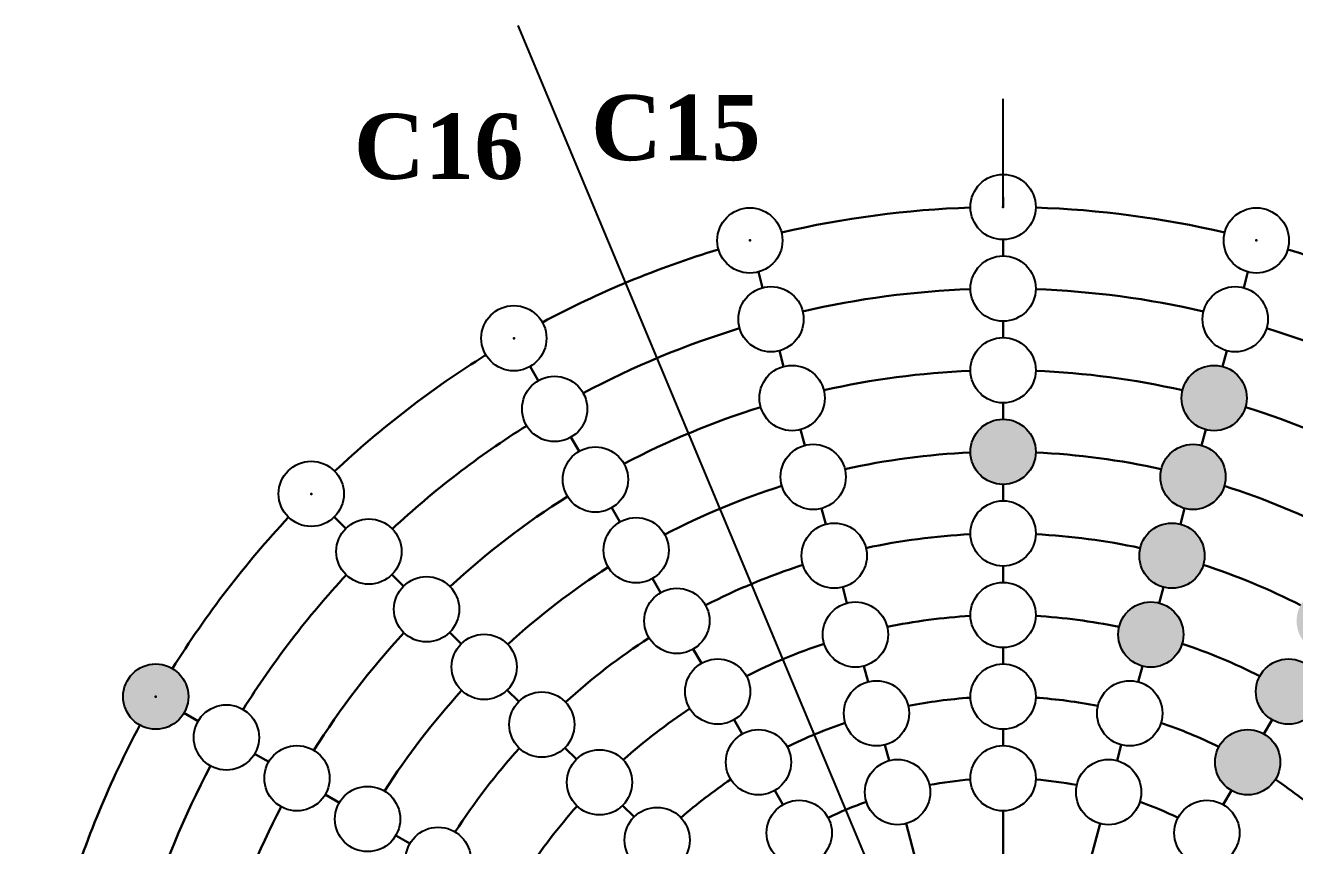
# Model space of a CAD drawing. Header units: inches. Extents: x 53 to 275, y 28 to 179.
# Drawn here: x 240.4 to 259.86, y 165.26 to 177.82 of the extents above; entities that cross this region are included whole.
import ezdxf

# ---------------------------------------------------------------- set-up
doc = ezdxf.new("R2010")
doc.units = ezdxf.units.IN
doc.header["$MEASUREMENT"] = 0

msp = doc.modelspace()

# ---------------------------------------------------------------- hatches: boundary and pattern name
h = msp.add_hatch(color=4)
h.set_gradient(color1=(242, 238, 13), color2=(243, 240, 32), one_color=1, tint=0.54)
h.paths.add_polyline_path([(255.886, 171.289, 1), (254.886, 171.289, 1)])
h.paths.add_polyline_path([(259.122, 172.113, 1), (258.122, 172.113, 1)])
h.paths.add_polyline_path([(263.386, 173.029, 1), (262.386, 173.029, 1)])
h.paths.add_polyline_path([(258.151, 168.49, 1), (257.151, 168.49, 1)])
h.paths.add_polyline_path([(259.636, 166.534, 1), (258.636, 166.534, 1)])
h.paths.add_polyline_path([(262.761, 171.946, 1), (261.761, 171.946, 1)])
h.paths.add_polyline_path([(262.136, 170.864, 1), (261.136, 170.864, 1)])
h.paths.add_polyline_path([(261.511, 169.781, 1), (260.511, 169.781, 1)])
h.paths.add_polyline_path([(260.886, 168.699, 1), (259.886, 168.699, 1)])
h.paths.add_polyline_path([(260.261, 167.616, 1), (259.261, 167.616, 1)])
h.paths.add_polyline_path([(258.475, 169.698, 1), (257.475, 169.698, 1)])
h.paths.add_polyline_path([(258.798, 170.905, 1), (257.798, 170.905, 1)])
h = msp.add_hatch(color=256)
h.set_gradient(color1=(214, 0, 214), color2=(250, 0, 250), one_color=1, tint=0.49)
h.paths.add_polyline_path([(255.886, 171.289, 1), (254.886, 171.289, 1)])
h.paths.add_polyline_path([(263.386, 173.029, 1), (262.386, 173.029, 1)])
h.paths.add_polyline_path([(266.493, 170.645, 1), (265.493, 170.645, 1)])
h.paths.add_polyline_path([(268.877, 167.539, 1), (267.877, 167.539, 1)])
h.paths.add_polyline_path([(262.761, 171.946, 1), (261.761, 171.946, 1)])
h.paths.add_polyline_path([(265.609, 169.761, 1), (264.609, 169.761, 1)])
h.paths.add_polyline_path([(267.794, 166.914, 1), (266.794, 166.914, 1)])
h.paths.add_polyline_path([(259.122, 172.113, 1), (258.122, 172.113, 1)])
h.paths.add_polyline_path([(262.136, 170.864, 1), (261.136, 170.864, 1)])
h.paths.add_polyline_path([(264.725, 168.877, 1), (263.725, 168.877, 1)])
h.paths.add_polyline_path([(266.712, 166.289, 1), (265.712, 166.289, 1)])
h.paths.add_polyline_path([(258.798, 170.905, 1), (257.798, 170.905, 1)])
h.paths.add_polyline_path([(261.511, 169.781, 1), (260.511, 169.781, 1)])
h.paths.add_polyline_path([(263.841, 167.994, 1), (262.841, 167.994, 1)])
h.paths.add_polyline_path([(265.629, 165.664, 1), (264.629, 165.664, 1)])
h.paths.add_polyline_path([(258.475, 169.698, 1), (257.475, 169.698, 1)])
h.paths.add_polyline_path([(260.886, 168.699, 1), (259.886, 168.699, 1)])
h.paths.add_polyline_path([(262.957, 167.11, 1), (261.957, 167.11, 1)])
h.paths.add_polyline_path([(258.151, 168.49, 1), (257.151, 168.49, 1)])
h.paths.add_polyline_path([(260.261, 167.616, 1), (259.261, 167.616, 1)])
h.paths.add_polyline_path([(262.074, 166.226, 1), (261.074, 166.226, 1)])
h.paths.add_polyline_path([(259.636, 166.534, 1), (258.636, 166.534, 1)])
h.paths.add_polyline_path([(262.382, 163.789, 1), (261.382, 163.789, 1)])
h.paths.add_polyline_path([(263.464, 164.414, 1), (262.464, 164.414, 1)])
h.paths.add_polyline_path([(264.547, 165.039, 1), (263.547, 165.039, 1)])
h.paths.add_polyline_path([(263.131, 161.98, 1), (262.131, 161.98, 1)])
h.paths.add_polyline_path([(261.19, 165.342, 1), (260.19, 165.342, 1)])
h.paths.add_polyline_path([(264.338, 162.303, 1), (263.338, 162.303, 1)])
h.paths.add_polyline_path([(265.546, 162.627, 1), (264.546, 162.627, 1)])
h.paths.add_polyline_path([(266.753, 162.95, 1), (265.753, 162.95, 1)])
h.paths.add_polyline_path([(267.961, 163.274, 1), (266.961, 163.274, 1)])
h.paths.add_polyline_path([(269.168, 163.597, 1), (268.168, 163.597, 1)])
h.paths.add_polyline_path([(270.375, 163.921, 1), (269.375, 163.921, 1)])
h.paths.add_polyline_path([(270.886, 160.039, 1), (269.886, 160.039, 1)])
h.paths.add_polyline_path([(269.636, 160.039, 1), (268.636, 160.039, 1)])
h.paths.add_polyline_path([(268.386, 160.039, 1), (267.386, 160.039, 1)])
h.paths.add_polyline_path([(265.886, 160.039, 1), (264.886, 160.039, 1)])
h.paths.add_polyline_path([(264.636, 160.039, 1), (263.636, 160.039, 1)])
h.paths.add_polyline_path([(263.386, 160.039, 1), (262.386, 160.039, 1)])
h.paths.add_polyline_path([(263.131, 158.097, 1), (262.131, 158.097, 1)])
h.paths.add_polyline_path([(264.338, 157.774, 1), (263.338, 157.774, 1)])
h.paths.add_polyline_path([(262.382, 156.289, 1), (261.382, 156.289, 1)])
h.paths.add_polyline_path([(269.168, 156.48, 1), (268.168, 156.48, 1)])
h.paths.add_polyline_path([(270.375, 156.156, 1), (269.375, 156.156, 1)])
h = msp.add_hatch(color=256)
h.set_gradient(color1=(255, 255, 0), color2=(250, 250, 0), one_color=1, tint=0.49)
h.paths.add_polyline_path([(254.886, 171.289, 1), (255.886, 171.289, 1)])
h.paths.add_polyline_path([(259.122, 172.113, 1), (258.122, 172.113, 1)])
h.paths.add_polyline_path([(258.798, 170.905, 1), (257.798, 170.905, 1)])
h.paths.add_polyline_path([(258.475, 169.698, 1), (257.475, 169.698, 1)])
h.paths.add_polyline_path([(258.151, 168.49, 1), (257.151, 168.49, 1)])
h.paths.add_polyline_path([(259.636, 166.534, 1), (258.636, 166.534, 1)])
h.paths.add_polyline_path([(260.261, 167.616, 1), (259.261, 167.616, 1)])
h.paths.add_polyline_path([(259.886, 168.699, 1), (260.886, 168.699, 1)])
h.paths.add_polyline_path([(261.511, 169.781, 1), (260.511, 169.781, 1)])
h.paths.add_polyline_path([(262.136, 170.864, 1), (261.136, 170.864, 1)])
h.paths.add_polyline_path([(261.761, 171.946, 1), (262.761, 171.946, 1)])
h.paths.add_polyline_path([(262.386, 173.029, 1), (263.386, 173.029, 1)])
h.paths.add_polyline_path([(261.074, 166.226, 1), (262.074, 166.226, 1)])
h.paths.add_polyline_path([(261.957, 167.11, 1), (262.957, 167.11, 1)])
h.paths.add_polyline_path([(263.841, 167.994, 1), (262.841, 167.994, 1)])
h.paths.add_polyline_path([(263.725, 168.877, 1), (264.725, 168.877, 1)])
h.paths.add_polyline_path([(264.609, 169.761, 1), (265.609, 169.761, 1)])
h.paths.add_polyline_path([(266.493, 170.645, 1), (265.493, 170.645, 1)])
h.paths.add_polyline_path([(261.19, 165.342, 1), (260.19, 165.342, 1)])
h.paths.add_polyline_path([(261.382, 163.789, 1), (262.382, 163.789, 1)])
h.paths.add_polyline_path([(262.464, 164.414, 1), (263.464, 164.414, 1)])
h.paths.add_polyline_path([(264.547, 165.039, 1), (263.547, 165.039, 1)])
h.paths.add_polyline_path([(265.629, 165.664, 1), (264.629, 165.664, 1)])
h.paths.add_polyline_path([(266.712, 166.289, 1), (265.712, 166.289, 1)])
h.paths.add_polyline_path([(266.794, 166.914, 1), (267.794, 166.914, 1)])
h.paths.add_polyline_path([(268.877, 167.539, 1), (267.877, 167.539, 1)])
h.paths.add_polyline_path([(263.131, 161.98, 1), (262.131, 161.98, 1)])
h.paths.add_polyline_path([(263.338, 162.303, 1), (264.338, 162.303, 1)])
h.paths.add_polyline_path([(264.546, 162.627, 1), (265.546, 162.627, 1)])
h.paths.add_polyline_path([(265.753, 162.95, 1), (266.753, 162.95, 1)])
h.paths.add_polyline_path([(266.961, 163.274, 1), (267.961, 163.274, 1)])
h.paths.add_polyline_path([(268.168, 163.597, 1), (269.168, 163.597, 1)])
h.paths.add_polyline_path([(269.375, 163.921, 1), (270.375, 163.921, 1)])
h.paths.add_polyline_path([(270.886, 160.039, 1), (269.886, 160.039, 1)])
h.paths.add_polyline_path([(268.636, 160.039, 1), (269.636, 160.039, 1)])
h.paths.add_polyline_path([(268.386, 160.039, 1), (267.386, 160.039, 1)])
h.paths.add_polyline_path([(264.886, 160.039, 1), (265.886, 160.039, 1)])
h.paths.add_polyline_path([(264.636, 160.039, 1), (263.636, 160.039, 1)])
h.paths.add_polyline_path([(262.386, 160.039, 1), (263.386, 160.039, 1)])
h.paths.add_polyline_path([(263.131, 158.097, 1), (262.131, 158.097, 1)])
h.paths.add_polyline_path([(264.338, 157.774, 1), (263.338, 157.774, 1)])
h.paths.add_polyline_path([(269.168, 156.48, 1), (268.168, 156.48, 1)])
h.paths.add_polyline_path([(270.375, 156.156, 1), (269.375, 156.156, 1)])
h.paths.add_polyline_path([(261.382, 156.289, 1), (262.382, 156.289, 1)])
h = msp.add_hatch(color=256)
h.set_gradient(color1=(214, 0, 214), color2=(250, 0, 250), one_color=1, tint=0.49)
h.paths.add_polyline_path([(249.391, 163.789, 1), (248.391, 163.789, 1)])
h.paths.add_polyline_path([(248.642, 161.98, 1), (247.642, 161.98, 1)])
h.paths.add_polyline_path([(247.435, 162.303, 1), (246.435, 162.303, 1)])
h.paths.add_polyline_path([(242.605, 163.597, 1), (241.605, 163.597, 1)])
h.paths.add_polyline_path([(241.398, 163.921, 1), (240.398, 163.921, 1)])
h.paths.add_polyline_path([(242.896, 167.539, 1), (241.896, 167.539, 1)])
h = msp.add_hatch(color=4)
h.set_gradient(color1=(242, 238, 13), color2=(243, 240, 32), one_color=1, tint=0.54)
h.paths.add_polyline_path([(242.896, 167.539, 1), (241.896, 167.539, 1)])
h.paths.add_polyline_path([(248.642, 161.98, 1), (247.642, 161.98, 1)])
h.paths.add_polyline_path([(247.435, 162.303, 1), (246.435, 162.303, 1)])
h.paths.add_polyline_path([(249.391, 163.789, 1), (248.391, 163.789, 1)])
h = msp.add_hatch(color=256)
h.set_gradient(color1=(255, 255, 0), color2=(250, 250, 0), one_color=1, tint=0.49)
h.paths.add_polyline_path([(248.391, 163.789, 1), (249.391, 163.789, 1)])
h.paths.add_polyline_path([(242.896, 167.539, 1), (241.896, 167.539, 1)])

# ---------------------------------------------------------------- linework, layer by layer
at = {"color": 1}
msp.add_line((255.386, 160.034), (247.954, 177.821), dxfattribs=at)
at = {"color": 4}
msp.add_line((255.386, 175.039), (255.385, 176.696), dxfattribs=at)
at = {"lineweight": 30}
for p, q in [((255.386, 175.189), (255.386, 175.039)), ((255.386, 174.539), (255.386, 174.289)), ((251.698, 173.803), (251.634, 174.044)), ((259.075, 173.803), (259.139, 174.044)), ((255.386, 173.289), (255.386, 173.039)), ((252.022, 172.596), (251.957, 172.837)), ((258.751, 172.596), (258.816, 172.837)), ((248.261, 172.379), (248.136, 172.596)), ((255.386, 172.039), (255.386, 171.789)), ((252.345, 171.388), (252.281, 171.63)), ((258.428, 171.388), (258.492, 171.63)), ((248.886, 171.297), (248.761, 171.513)), ((255.386, 170.789), (255.386, 170.539)), ((245.133, 170.292), (245.31, 170.115)), ((249.511, 170.214), (249.386, 170.431)), ((252.669, 170.181), (252.604, 170.422)), ((258.104, 170.181), (258.169, 170.422)), ((255.386, 169.539), (255.386, 169.289)), ((246.017, 169.408), (246.194, 169.231)), ((250.136, 169.132), (250.011, 169.348)), ((252.992, 168.973), (252.928, 169.215)), ((257.781, 168.973), (257.845, 169.215)), ((246.901, 168.524), (247.078, 168.347)), ((250.761, 168.049), (250.636, 168.266)), ((255.386, 168.289), (255.386, 168.039)), ((253.316, 167.766), (253.251, 168.007)), ((257.457, 167.766), (257.522, 168.007)), ((247.785, 167.64), (247.962, 167.463)), ((243.046, 167.164), (242.829, 167.289)), ((251.386, 166.967), (251.261, 167.183)), ((259.511, 167.183), (259.386, 166.967)), ((255.386, 167.039), (255.386, 166.789)), ((248.669, 166.756), (248.846, 166.579)), ((253.639, 166.559), (253.575, 166.8)), ((257.133, 166.559), (257.198, 166.8)), ((244.128, 166.539), (243.912, 166.664)), ((245.211, 165.914), (244.994, 166.039)), ((252.011, 165.884), (251.886, 166.101)), ((258.886, 166.101), (258.761, 165.884)), ((249.553, 165.872), (249.73, 165.695)), ((255.386, 165.789), (255.386, 164.539)), ((254.222, 164.385), (253.898, 165.593)), ((256.551, 164.385), (256.875, 165.593)), ((246.293, 165.289), (246.077, 165.414))]:
    msp.add_line(p, q, dxfattribs=at)
at = {"color": 4}
for centre in [(255.386, 175.039), (251.504, 174.527), (259.269, 174.527), (255.386, 173.789), (251.828, 173.32), (258.945, 173.32), (247.886, 173.029), (255.386, 172.539), (252.151, 172.113), (258.622, 172.113), (248.511, 171.946), (255.386, 171.289), (249.136, 170.864), (252.475, 170.905), (258.298, 170.905), (244.78, 170.645), (255.386, 170.039), (245.664, 169.761), (249.761, 169.781), (252.798, 169.698), (257.975, 169.698), (246.548, 168.877), (255.386, 168.789), (250.386, 168.699), (253.122, 168.49), (257.651, 168.49), (247.431, 167.994), (251.011, 167.616), (259.761, 167.616), (242.396, 167.539), (255.386, 167.539), (253.445, 167.283), (257.328, 167.283), (248.315, 167.11), (243.479, 166.914), (251.636, 166.534), (259.136, 166.534), (244.561, 166.289), (255.386, 166.289), (249.199, 166.226), (253.769, 166.076), (257.004, 166.076), (245.644, 165.664), (250.083, 165.342), (252.261, 165.451), (258.511, 165.451), (246.726, 165.039)]:
    msp.add_circle(centre, 0.5, dxfattribs=at)
at = {"lineweight": 30}
for radius, start, end in [(15, 91.9099, 103.0901), (15, 76.9099, 88.0901), (15, 106.9099, 118.0901), (15, 61.9099, 73.0901), (13.75, 92.0836, 102.9164), (13.75, 77.0836, 87.9164), (13.75, 107.0836, 117.9164), (13.75, 62.0836, 72.9164), (15, 121.9099, 133.0901), (12.5, 92.292, 102.708), (12.5, 77.292, 87.708), (12.5, 107.292, 117.708), (12.5, 62.292, 72.708), (13.75, 122.0836, 132.9164), (11.25, 92.5467, 102.4533), (11.25, 77.5467, 87.4533), (11.25, 107.5467, 117.4533), (11.25, 62.5467, 72.4533), (12.5, 122.292, 132.708), (15, 136.9099, 148.0901), (10, 92.8651, 102.1349), (10, 77.8651, 87.1349), (11.25, 122.5467, 132.4533), (10, 107.8651, 117.1349), (10, 62.8651, 72.1349), (13.75, 137.0836, 147.9164), (8.75, 93.2745, 101.7255), (8.75, 78.2745, 86.7255), (12.5, 137.292, 147.708), (10, 122.8651, 132.1349), (8.75, 108.2745, 116.7255), (8.75, 63.2745, 71.7255), (11.25, 137.5467, 147.4533), (8.75, 123.2745, 131.7255), (7.5, 93.8204, 101.1796), (7.5, 78.8204, 86.1796), (15, 151.9099, 163.0901), (7.5, 108.8204, 116.1796), (7.5, 63.8204, 71.1796), (10, 137.8651, 147.1349), (13.75, 152.0836, 162.9164), (7.5, 123.8204, 131.1796), (6.25, 94.5849, 100.4151), (6.25, 79.5849, 85.4151), (7.5, 48.8204, 56.1796), (12.5, 152.292, 162.708), (8.75, 138.2745, 146.7255), (6.25, 109.5849, 115.4151), (6.25, 64.5849, 70.4151)]:
    msp.add_arc((255.386, 160.039), radius, start, end, dxfattribs=at)
for p in [(255.386, 175.039), (251.504, 174.527), (259.269, 174.527), (247.886, 173.029), (244.78, 170.645), (242.396, 167.539)]:
    msp.add_point(p, dxfattribs=at)

# ---------------------------------------------------------------- texts
at = {"color": 1, "char_height": 1, "attachment_point": 1}
for s, insert, width in [('{\\fTimes New Roman|b1|i0|c0|p18;C15}', (249.068, 176.756), 3.02513), ('{\\fTimes New Roman|b1|i0|c0|p18;C16}', (245.432, 176.469), 2.68846)]:
    msp.add_mtext(s, dxfattribs=dict(at, insert=insert, width=width))

doc.saveas('drawing.dxf')
